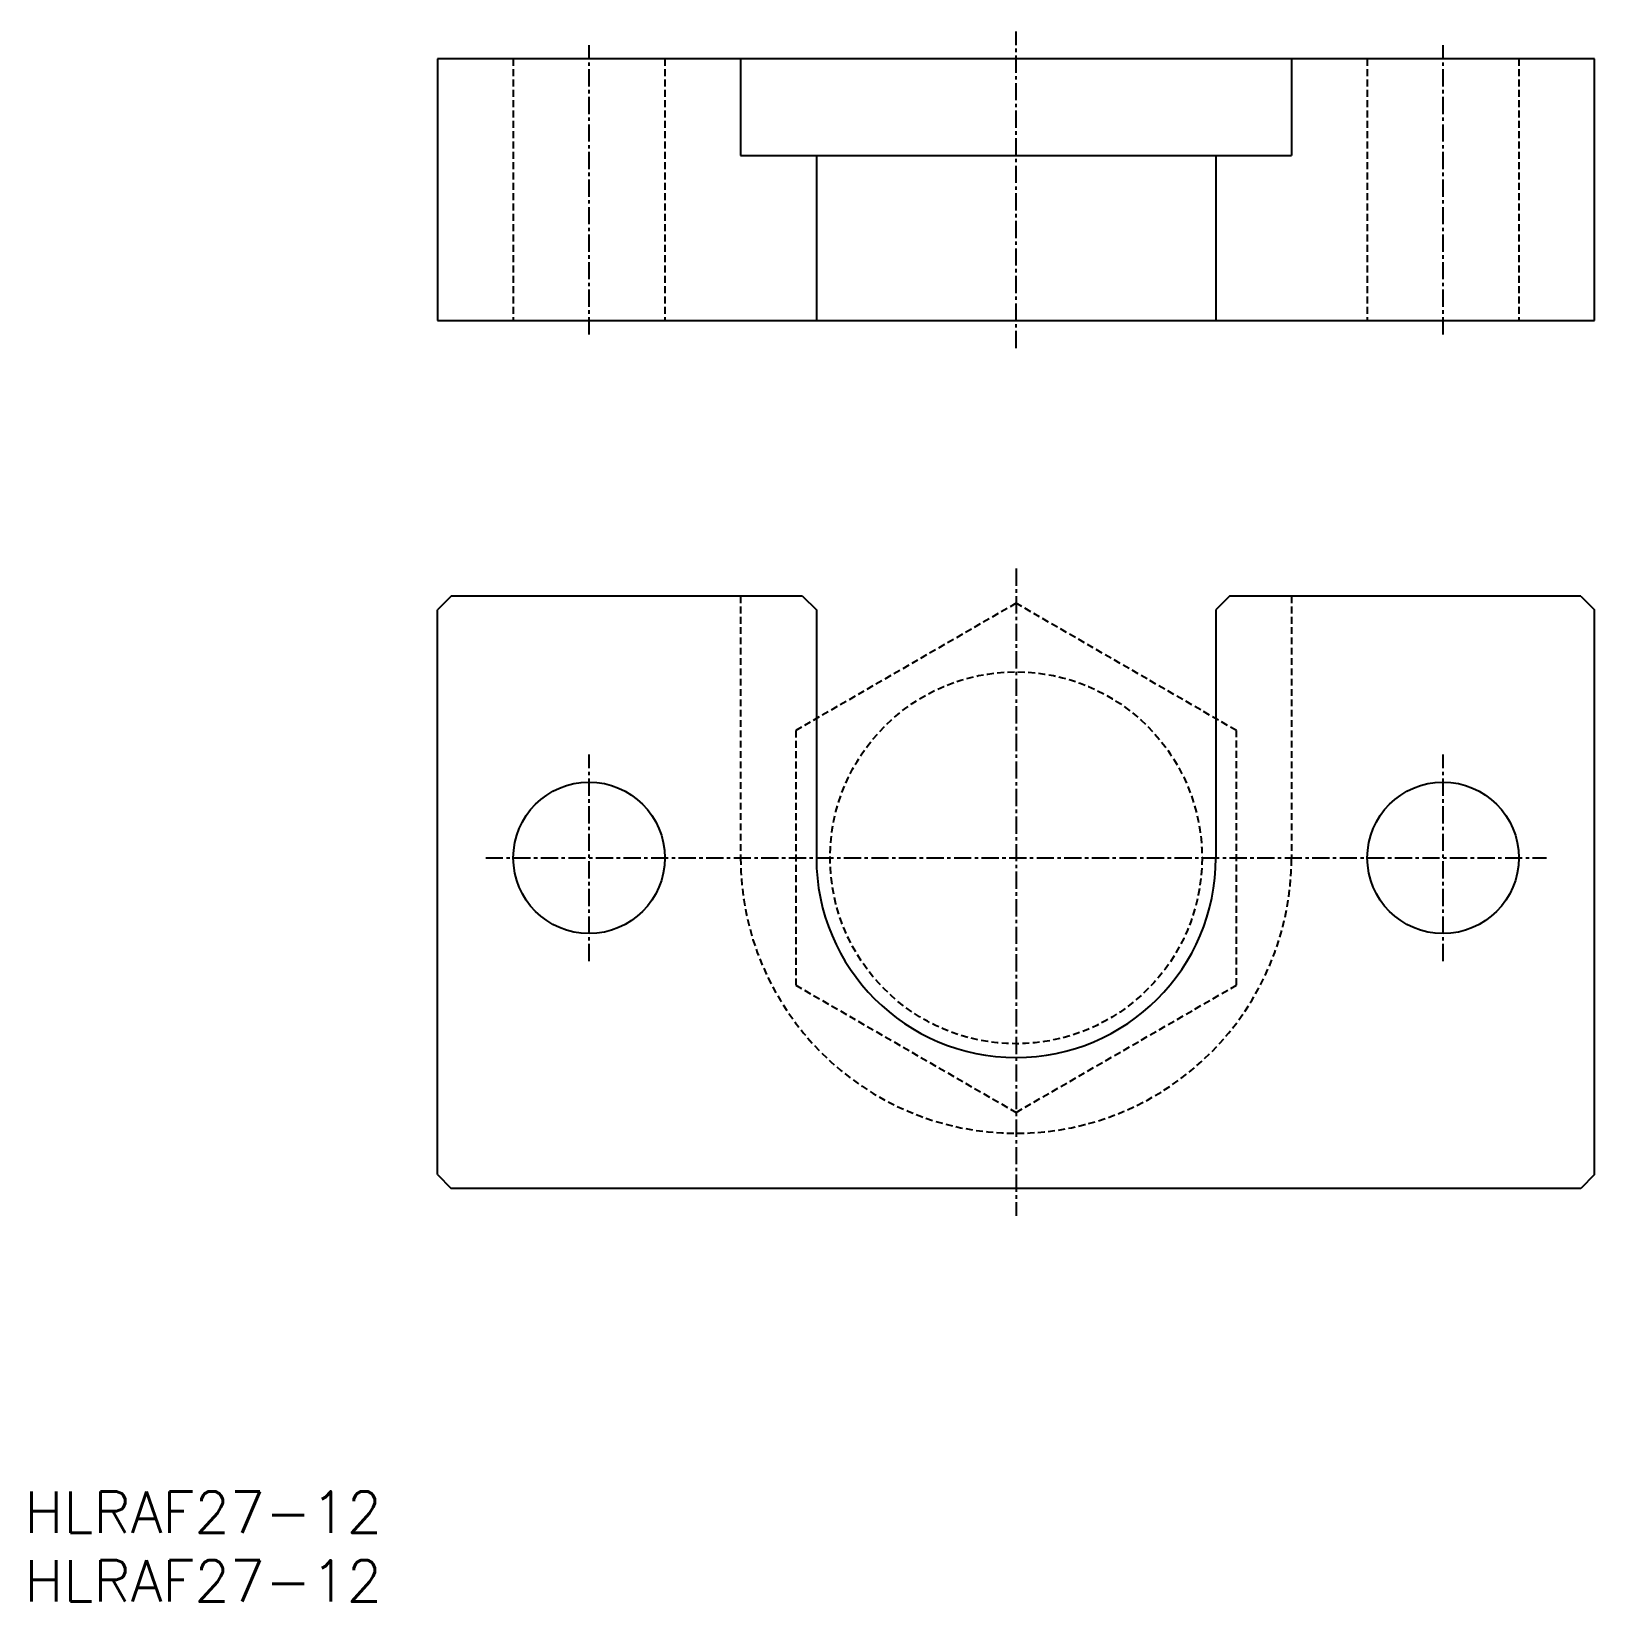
# Model space of a CAD drawing. Extents: x 1 to 114, y 0 to 114.
import ezdxf

# ---------------------------------------------------------------- set-up
doc = ezdxf.new("R2010")
doc.units = 0
doc.linetypes.add('CENTER', pattern=[2, 1.25, -0.25, 0.25, -0.25])
doc.linetypes.add('DASHED', pattern=[0.75, 0.5, -0.25])
doc.layers.get('0').update_dxf_attribs({"linetype": 'CONTINUOUS'})
doc.layers.add('CENTER', color=1, linetype='CENTER')
doc.styles.get("Standard").update_dxf_attribs({"font": 'txt.shx'})

# ---------------------------------------------------------------- blocks, each defined once
blk = doc.blocks.new('*U12')
at = {"color": 7, "linetype": 'CONTINUOUS'}
blk.add_text('HLRAF27-12', height=3, dxfattribs=at).set_placement((0, 0))
blk = doc.blocks.new('*U13')
at = {"color": 7, "linetype": 'CONTINUOUS'}
blk.add_text('HLRAF27-12', height=3, dxfattribs=at).set_placement((0, 5))

msp = doc.modelspace()

# ---------------------------------------------------------------- linework, layer by layer
at = {"color": 7, "linetype": 'CONTINUOUS'}
for p, q in [((114, 112), (30, 112)), ((30, 112), (30, 93)), ((52, 112), (52, 105)), ((92, 112), (92, 105)), ((114, 93), (114, 112)), ((52, 105), (92, 105)), ((57.5, 105), (57.5, 93)), ((86.5, 105), (86.5, 93)), ((30, 93), (114, 93)), ((31, 73), (30, 72)), ((56.5, 73), (31, 73)), ((56.5, 73), (57.5, 72)), ((87.5, 73), (86.5, 72)), ((113, 73), (87.5, 73)), ((113, 73), (114, 72)), ((30, 31), (30, 72)), ((57.5, 72), (57.5, 54)), ((86.5, 72), (86.5, 54)), ((114, 31), (114, 72)), ((30, 31), (31, 30)), ((114, 31), (113, 30)), ((113, 30), (31, 30))]:
    msp.add_line(p, q, dxfattribs=at)
at = {"color": 3, "linetype": 'DASHED'}
for p, q in [((35.5, 112), (35.5, 93)), ((46.5, 112), (46.5, 93)), ((97.5, 112), (97.5, 93)), ((108.5, 112), (108.5, 93)), ((52, 73), (52, 54)), ((92, 73), (92, 54))]:
    msp.add_line(p, q, dxfattribs=at)
msp.add_lwpolyline([(56, 44.76), (72, 35.52), (88, 44.76), (88, 63.24), (72, 72.48), (56, 63.24)], close=True, dxfattribs=at)
msp.add_circle((72, 54), 13.5, dxfattribs=at)
at = {"color": 7, "linetype": 'CONTINUOUS'}
for centre in [(41, 54), (103, 54)]:
    msp.add_circle(centre, 5.5, dxfattribs=at)
at = {"color": 3, "linetype": 'DASHED'}
msp.add_arc((72, 54), 20, 180, 0, dxfattribs=at)
at = {"color": 7, "linetype": 'CONTINUOUS'}
msp.add_arc((72, 54), 14.5, 180, 0, dxfattribs=at)
at = {"layer": 'CENTER', "color": 1, "linetype": 'CENTER'}
for p, q in [((72, 91), (72, 114)), ((41, 92), (41, 113)), ((103, 92), (103, 113)), ((72, 75), (72, 28)), ((41, 46.5), (41, 61.5)), ((103, 46.5), (103, 61.5)), ((33.5, 54), (110.5, 54))]:
    msp.add_line(p, q, dxfattribs=at)

# ---------------------------------------------------------------- block references
at = {"color": 7, "linetype": 'CONTINUOUS'}
for name in ['*U13', '*U12']:
    msp.add_blockref(name, (0, 0), dxfattribs=at)

doc.saveas('drawing.dxf')
